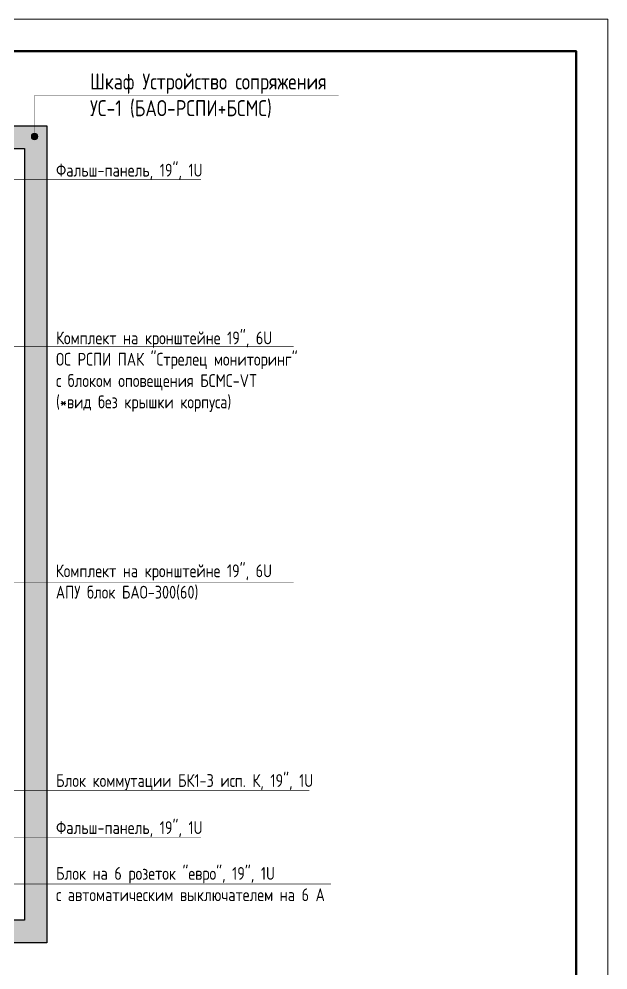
# Model space of a CAD drawing. Header units: millimetres. Extents: x -87434 to 499450, y -468665 to 122144.
# Drawn here: x 130946 to 140150, y 65876 to 80726 of the extents above; entities that cross this region are included whole.
import ezdxf

# ---------------------------------------------------------------- set-up
doc = ezdxf.new("R2010")
doc.units = ezdxf.units.MM
for name, color, linetype, lineweight in [('__ФОРМАТ', 7, 'Continuous', 40), ('Text', 7, 'Continuous', 9), ('Выноски', 5, 'Continuous', 15)]:
    doc.layers.add(name, color=color, linetype=linetype, lineweight=lineweight)
doc.layers.add('Границы листа', color=7, linetype='Continuous', lineweight=0, plot=False)
doc.styles.get("Standard").update_dxf_attribs({"font": ''})
doc.styles.add('ГОСТ-ttf', font='')
doc.styles.get('Standard').set_extended_font_data('GOST type B')
doc.styles.get('ГОСТ-ttf').set_extended_font_data('GOST type A')

# ---------------------------------------------------------------- blocks, each defined once
blk = doc.blocks.new('A$C2DED7FAF')
at = {"lineweight": 25}
h = blk.add_hatch(color=251, dxfattribs=at)
h.set_gradient(color1=(139, 142, 133), color2=(120, 125, 115), tint=0.46, name='INVHEMISPHERICAL')
h.paths.add_polyline_path([(0, 765.24), (558.09, 765.24), (558.09, 0), (0, 0)])
h.paths.add_polyline_path([(21.05, 744.19), (537.04, 744.19), (537.04, 21.05), (21.05, 21.05)], flags=16)
at = {"color": 251}
for p, q in [((35.05, 736.9), (21.05, 736.9)), ((35.05, 692.9), (21.05, 692.9)), ((35.05, 648.9), (21.05, 648.9)), ((35.05, 604.9), (21.05, 604.9)), ((35.05, 560.9), (21.05, 560.9)), ((35.05, 516.9), (21.05, 516.9)), ((35.05, 472.9), (21.05, 472.9)), ((35.05, 428.9), (21.05, 428.9)), ((35.05, 384.9), (21.05, 384.9)), ((35.05, 340.9), (21.05, 340.9)), ((35.05, 296.9), (21.05, 296.9)), ((35.05, 252.9), (21.05, 252.9)), ((35.05, 208.9), (21.05, 208.9)), ((35.05, 164.9), (21.05, 164.9)), ((35.05, 120.9), (21.05, 120.9)), ((35.05, 76.9), (21.05, 76.9)), ((35.05, 32.9), (21.05, 32.9))]:
    blk.add_line(p, q, dxfattribs=at)
at = {"lineweight": 30}
for points in [[(0, 765.24), (558.09, 765.24), (558.09, 0), (0, 0)], [(21.05, 744.19), (537.04, 744.19), (537.04, 21.05), (21.05, 21.05)]]:
    blk.add_lwpolyline(points, close=True, dxfattribs=at)
at = {"layer": 'Text', "color": 251, "char_height": 7.5, "width": 44, "attachment_point": 5, "rotation": 90, "style": 'ГОСТ-ttf'}
for s, insert in [('16 U', (28.05, 714.9)), ('15 U', (28.05, 670.9)), ('14 U', (28.05, 626.9)), ('13 U', (28.05, 582.9)), ('12 U', (28.05, 538.9)), ('11 U', (28.05, 494.9)), ('10 U', (28.05, 450.9)), ('9 U', (28.05, 406.9)), ('8 U', (28.05, 362.9)), ('7 U', (28.05, 318.9)), ('6 U', (28.05, 274.9)), ('5 U', (28.05, 230.9)), ('4 U', (28.05, 186.9)), ('3 U', (28.05, 142.9)), ('2 U', (28.05, 98.9)), ('1 U', (28.05, 54.9))]:
    blk.add_mtext(s, dxfattribs=dict(at, insert=insert))
blk = doc.blocks.new('A$C671C5A03')
at = {"layer": 'Выноски'}
h = blk.add_hatch(color=256, dxfattribs=at)
h.dxf.hatch_style = 1
edge = h.paths.add_edge_path()
edge.add_arc((546.52, -9.91), 3.02, 0, 360)
for points, const_width in [([(546.52, -9.91), (546.52, 28.42), (831.78, 28.42)], 0.3), ([(511.29, -50.34), (702.63, -50.34)], 0.5), ([(479.43, -206.78), (789.34, -206.78)], 0.5), ([(479.43, -427.43), (789.34, -427.43)], 0.5), ([(511.29, -622.45), (804.16, -622.45)], 0.5), ([(511.29, -666.34), (702.63, -666.34)], 0.5), ([(511.29, -710.34), (824.49, -710.34)], 0.5)]:
    blk.add_lwpolyline(points, dxfattribs=dict(at, const_width=const_width))
blk.add_circle((546.52, -9.91), 3.02, dxfattribs=at)
blk.add_blockref('A$C2DED7FAF', (0, -765.24))
at = {"layer": 'Text', "attachment_point": 4, "style": 'ГОСТ-ttf'}
for s, insert, char_height, width in [('Шкаф Устройство сопряжения\\PУС-1 (БАО-РСПИ+БСМС)', (598.49, 28.42), 15, 365.7926), ('Фальш-панель, 19", 1U', (566.65, -42.84), 12, 371.9629), ('Комплект на кронштейне 19", 6U\\PОС РСПИ ПАК "Стрелец мониторинг"\\Pс блоком оповещения БСМС-VT\\P(*вид без крышки корпуса)', (566.65, -230.23), 12, 371.9629), ('Комплект на кронштейне 19", 6U\\PАПУ блок БАО-300(60)', (566.47, -427.43), 12, 371.9629), ('Блок коммутации БК1-3 исп. К, 19", 1U', (566.65, -614.95), 12, 371.9629), ('Фальш-панель, 19", 1U', (566.65, -658.84), 12, 371.9629), ('Блок на 6 розеток "евро", 19", 1U\\Pс автоматическим выключателем на 6 А', (566.65, -710.34), 12, 371.9629)]:
    blk.add_mtext(s, dxfattribs=dict(at, insert=insert, char_height=char_height, width=width))
blk = doc.blocks.new('*U1044')
at = {"lineweight": -2}
blk.add_lwpolyline([(20, 5), (415, 5), (415, 292), (20, 292)], close=True, dxfattribs=at)
at = {"layer": 'Границы листа'}
blk.add_lwpolyline([(420, 0), (0, 0), (0, 297), (420, 297)], close=True, dxfattribs=at)
at = {"lineweight": 13, "oblique": 10, "flags": 8}
blk.add_attdef('ФОРМАТ', (380.94, 1.12), '', height=3, dxfattribs=at)

msp = doc.modelspace()

# ---------------------------------------------------------------- block references
at = {"xscale": 16.66666666666666, "yscale": 16.66666666666666, "zscale": 16.66666666666666}
msp.add_blockref('A$C671C5A03', (122080.54596, 79056.46287), dxfattribs=at)
at = {"layer": '__ФОРМАТ', "lineweight": 60, "xscale": 99.9999999999996, "yscale": 99.9999999999996, "zscale": 99.9999999999996}
msp.add_blockref('*U1044', (98150.33486, 51026.31576), dxfattribs=at)

doc.saveas('drawing.dxf')
